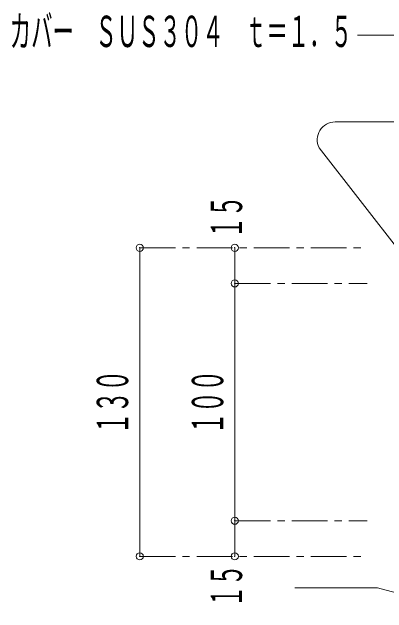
# Model space of a CAD drawing. Units: millimetres at full size, sheet at 1:3. Extents: x -1542 to 1451, y -1100 to 507.
# Drawn here: x -1541.8 to -1384, y -281 to -27.8 of the extents above; entities that cross this region are included whole.
import ezdxf
from ezdxf.enums import TextEntityAlignment as Align

# ---------------------------------------------------------------- set-up
doc = ezdxf.new("R2010")
doc.units = ezdxf.units.MM
doc.header["$LTSCALE"] = 3
doc.header["$PDMODE"] = 32
doc.header["$PDSIZE"] = 3
doc.linetypes.add('CHAIN1', pattern=[8, 5, -1, 1, -1])
for name, color, linetype, lineweight in [('5-2_ 鉄骨', 7, 'Continuous', 9), ('5-4_イソバンド', 4, 'Continuous', 9), ('5-E_ 文字', 7, 'Continuous', 9), ('5-F_ 寸法', 7, 'Continuous', 9)]:
    doc.layers.add(name, color=color, linetype=linetype, lineweight=lineweight)
doc.styles.add('超極細ゴシック', font='')
doc.styles.get('超極細ゴシック').set_extended_font_data('超極細ゴシック')

msp = doc.modelspace()

# ---------------------------------------------------------------- linework, layer by layer
at = {"layer": '5-2_ 鉄骨'}
msp.add_lwpolyline([(-1348.632, -280.995), (-1388.056, -270.432), (-1422.758, -270.432)], dxfattribs=at)
at = {"layer": '5-4_イソバンド'}
for p, q in [((-1405.864, -74.106), (-1372.999, -74.106)), ((-1345.251, -171.863), (-1412.572, -84.96))]:
    msp.add_line(p, q, dxfattribs=at)
msp.add_arc((-1405.864, -81.606), 7.5, 90, 206.56505, dxfattribs=at)
at = {"layer": '5-E_ 文字'}
msp.add_lwpolyline([(-1396.395, -37.522), (-1371.514, -37.522), (-1287.932, -137.724)], dxfattribs=at)
at = {"layer": '5-F_ 寸法'}
for p, q in [((-1488.062, -257.139), (-1488.062, -127.139)), ((-1448.062, -142.139), (-1448.062, -127.139)), ((-1448.062, -242.139), (-1448.062, -142.139)), ((-1448.062, -257.139), (-1448.062, -242.139))]:
    msp.add_line(p, q, dxfattribs=at)
at = {"layer": '5-F_ 寸法', "linetype": 'CHAIN1'}
for p, q in [((-1488.062, -127.139), (-1392.394, -127.139)), ((-1448.062, -142.139), (-1392.394, -142.139)), ((-1448.062, -242.139), (-1392.394, -242.139)), ((-1488.062, -257.139), (-1392.394, -257.139))]:
    msp.add_line(p, q, dxfattribs=at)
at = {"layer": '5-F_ 寸法'}
for p in [(-1488.062, -127.139), (-1448.062, -127.139), (-1448.062, -142.139), (-1448.062, -242.139), (-1488.062, -257.139), (-1448.062, -257.139)]:
    msp.add_point(p, dxfattribs=at)

# ---------------------------------------------------------------- texts
at = {"layer": '5-E_ 文字', "style": '超極細ゴシック', "width": 0.5}
msp.add_text('カバー\u3000ＳＵＳ３０４\u3000ｔ＝１．５', height=13.2, dxfattribs=at).set_placement((-1542.764, -46.494), align=Align.BOTTOM_LEFT)
at = {"layer": '5-F_ 寸法', "style": '超極細ゴシック', "width": 0.5}
for s, p in [('１５', (-1441.028, -123.137)), ('１３０', (-1488.962, -205.639)), ('１００', (-1448.962, -205.639)), ('１５', (-1441.028, -278.56))]:
    msp.add_text(s, height=13.2, rotation=90, dxfattribs=at).set_placement(p, align=Align.BOTTOM_LEFT)

doc.saveas('drawing.dxf')
